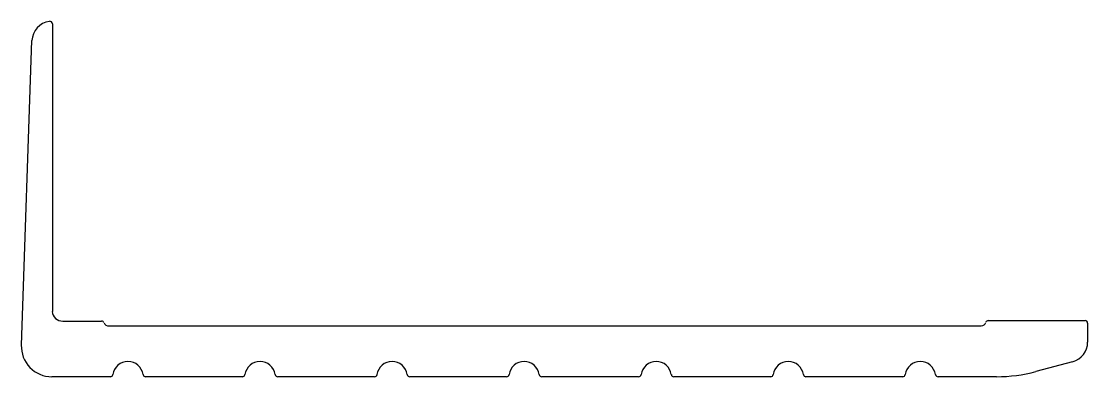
# Model space of a CAD drawing. Extents: x 3 to 108, y 4 to 39.
import ezdxf

# ---------------------------------------------------------------- set-up
doc = ezdxf.new("R2010")
doc.units = 0
doc.layers.get('0').update_dxf_attribs({"linetype": 'CONTINUOUS'})

msp = doc.modelspace()

# ---------------------------------------------------------------- linework, layer by layer
for p, q in [((6.31, 38.46), (6.31, 10.15)), ((3.26, 6.83), (4.3, 36.81)), ((7.35, 9.2), (11.16, 9.2)), ((11.88, 8.72), (97.75, 8.72)), ((98.44, 9.25), (107.97, 9.25)), ((108.22, 9), (108.22, 7.13)), ((106.74, 5.2), (103.13, 4.23)), ((12.02, 3.72), (6.25, 3.72)), ((25.02, 3.72), (15.49, 3.72)), ((38.02, 3.72), (28.49, 3.72)), ((51.02, 3.72), (41.49, 3.72)), ((64.02, 3.72), (54.49, 3.72)), ((77.02, 3.72), (67.49, 3.72)), ((90.02, 3.72), (80.49, 3.72)), ((99.25, 3.72), (93.49, 3.72))]:
    msp.add_line(p, q)
for centre, radius, start, end in [((6.3, 36.72), 2, 98.0761, 177.563), ((6.06, 38.46), 0.25, 359.9999, 98.0761), ((7.3, 10.2), 1, 182.7605, 272.7605), ((11.16, 8.95), 0.25, 21.4348, 90.0002), ((11.86, 9.22), 0.5, 201.4348, 272.7605), ((97.72, 9.22), 0.5, 272.7605, 342.4687), ((98.44, 9), 0.25, 90, 162.4687), ((107.97, 9), 0.25, 359.9998, 90), ((6.25, 6.72), 3, 177.9999, 270.0001), ((106.22, 7.13), 2, 284.9741, 359.9998), ((13.75, 3.72), 1.5, 8.2133, 171.7866), ((26.75, 3.72), 1.5, 8.2134, 171.7866), ((39.75, 3.72), 1.5, 8.213, 171.7869), ((52.75, 3.72), 1.5, 8.213, 171.7866), ((65.75, 3.72), 1.5, 8.2135, 171.7866), ((78.75, 3.72), 1.5, 8.2128, 171.7871), ((91.75, 3.72), 1.5, 8.213, 171.7871), ((99.25, 18.72), 15, 270.0001, 284.9741), ((12.02, 3.97), 0.25, 270.0001, 351.7866), ((15.49, 3.97), 0.25, 188.2133, 270), ((25.02, 3.97), 0.25, 270, 351.7866), ((28.49, 3.97), 0.25, 188.2134, 270), ((38.02, 3.97), 0.25, 270, 351.7869), ((41.49, 3.97), 0.25, 188.213, 270.0001), ((51.02, 3.97), 0.25, 270.0001, 351.7866), ((54.49, 3.97), 0.25, 188.213, 270), ((64.02, 3.97), 0.25, 270, 351.7866), ((67.49, 3.97), 0.25, 188.2135, 270), ((77.02, 3.97), 0.25, 270, 351.7871), ((80.49, 3.97), 0.25, 188.2128, 270), ((90.02, 3.97), 0.25, 270, 351.7871), ((93.49, 3.97), 0.25, 188.213, 270.0001)]:
    msp.add_arc(centre, radius, start, end)

doc.saveas('drawing.dxf')
